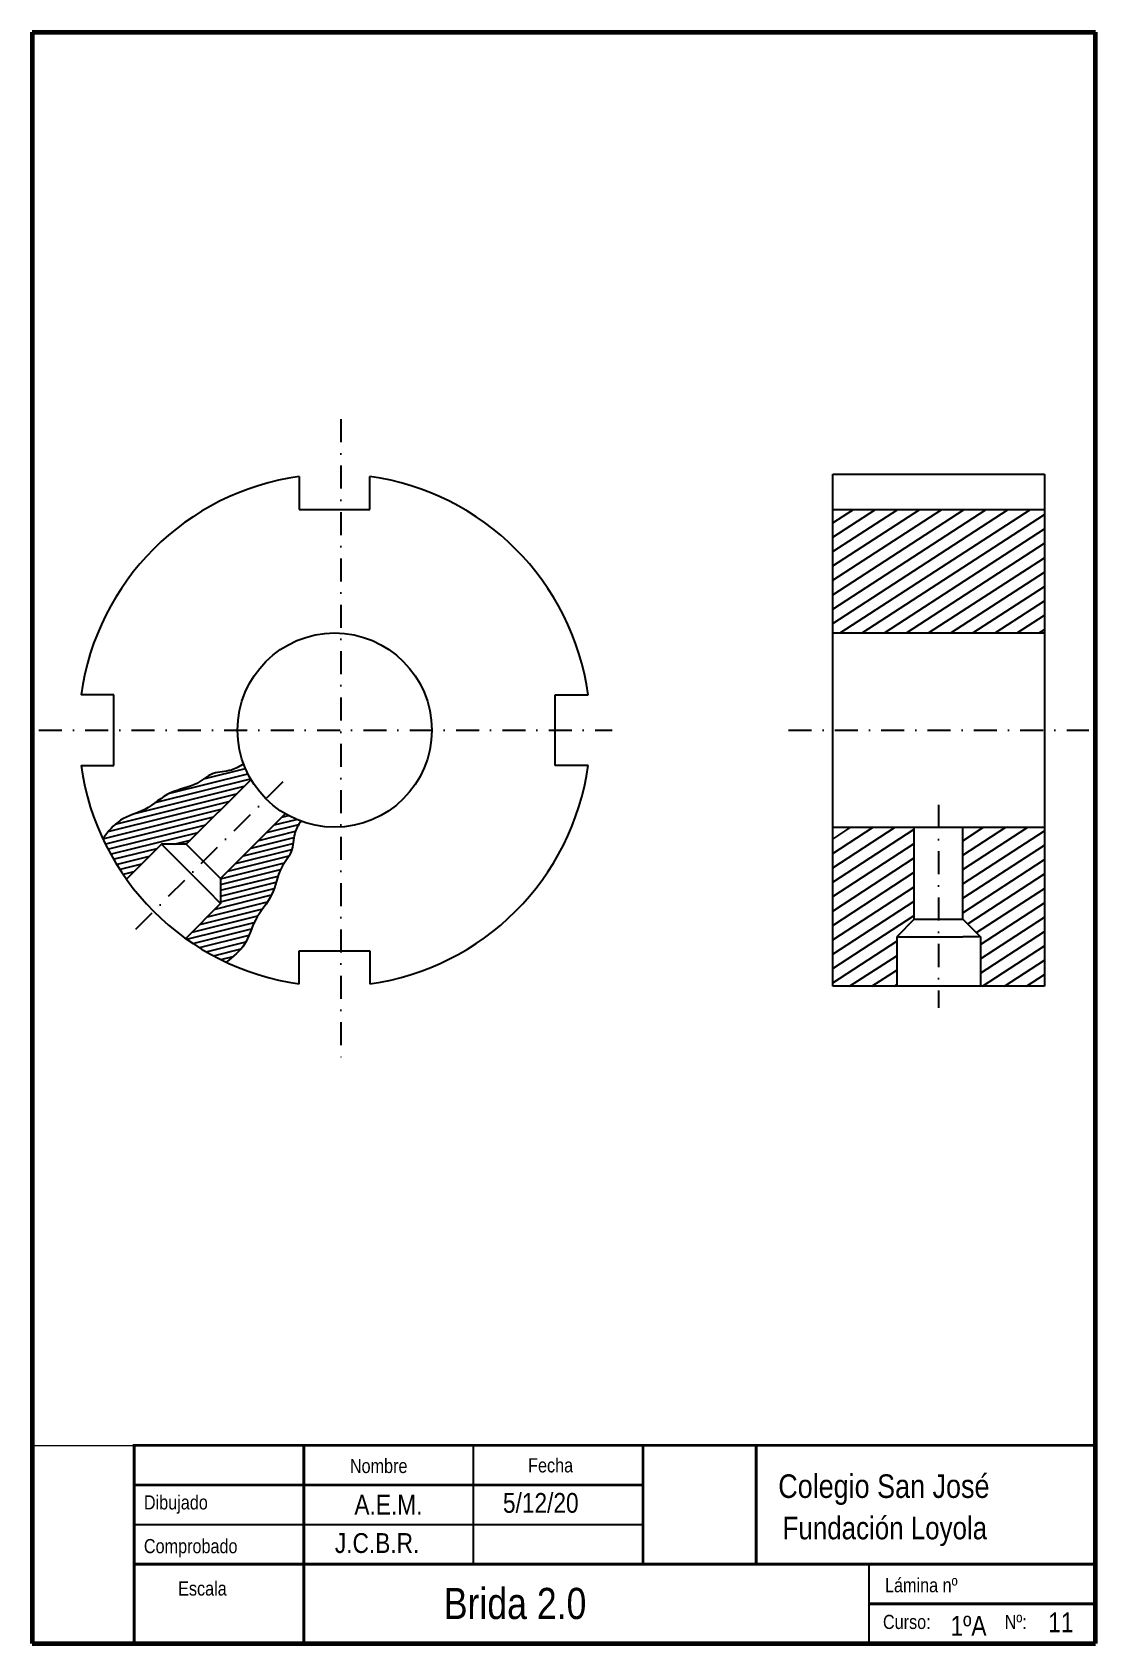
# Paper-space layout 'A4 vertical' of a CAD drawing. Header units: millimetres. Extents: x 10 to 198, y 0 to 285.
# The model-space entities are those that its viewports show. They can reach past a viewport. Long polylines and large blocks are cut down to what shows.
import ezdxf

# ---------------------------------------------------------------- set-up
doc = ezdxf.new("R2010")
doc.units = ezdxf.units.MM
doc.linetypes.add('TRAZO_Y_PUNTO2', pattern=[12.7, 6.35, -3.175, 0, -3.175])
doc.styles.get("Standard").update_dxf_attribs({"font": ''})
doc.styles.get('Standard').set_extended_font_data('Arial Narrow')

msp = doc.modelspace()

# ---------------------------------------------------------------- hatches: boundary and pattern name
h = msp.add_hatch()
h.set_pattern_fill('ANSI31', color=256, scale=0.43, angle=168)
h.set_pattern_definition([(213, (-32.9534, 0), (0.7435684, -1.144995), [])])
h.paths.add_polyline_path([(553.08, 363.26), (529.08, 363.26), (529.08, 349.26), (553.08, 349.26)])
h.paths.add_polyline_path([(538.33, 327.26), (529.08, 327.26), (529.08, 309.26), (536.33, 309.26), (536.33, 314.87), (538.33, 316.87)])
h.paths.add_polyline_path([(553.08, 327.26), (543.83, 327.26), (543.83, 316.87), (545.83, 314.87), (545.83, 309.26), (553.08, 309.26)])
h = msp.add_hatch()
h.set_pattern_fill('ANSI31', color=256, scale=0.2, angle=149)
edge = h.paths.add_edge_path()
edge.add_spline(control_points=[(446.39, 325.97), (447, 326.77), (448.25, 328.35), (451.44, 329.1), (453.82, 331.45), (456.87, 331.82), (458.78, 333.6), (460.85, 333.52), (461.9, 334.16), (462.35, 334.43)], knot_values=[0, 0, 0, 0, 2.919977, 5.905886, 9.380489, 12.543701, 14.70498, 16.794875, 18.341271, 18.341271, 18.341271, 18.341271], degree=3, periodic=0)
edge.add_arc((472.66, 338.26), 11, 200.386, 210.5225)
edge.add_line((463.18, 332.67), (455.86, 325.35))
edge.add_line((455.86, 325.35), (453.03, 325.35))
edge.add_line((453.03, 325.35), (449.07, 321.39))
edge.add_arc((472.66, 338.26), 29, 205.0635, 215.5729, ccw=False)
h = msp.add_hatch()
h.set_pattern_fill('ANSI31', color=256, scale=0.2, angle=149)
edge = h.paths.add_edge_path()
edge.add_spline(control_points=[(460.37, 311.99), (461.16, 312.6), (462.75, 313.86), (463.5, 317.04), (465.84, 319.42), (466.22, 322.47), (468, 324.39), (467.92, 326.45), (468.55, 327.5), (468.82, 327.95)], knot_values=[0, 0, 0, 0, 2.919977, 5.905886, 9.380489, 12.543701, 14.70498, 16.794875, 18.341271, 18.341271, 18.341271, 18.341271], degree=3, periodic=0)
edge.add_arc((472.66, 338.26), 11, 239.4775, 249.614, ccw=False)
edge.add_line((467.07, 328.78), (459.75, 321.47))
edge.add_line((459.75, 321.47), (459.75, 318.64))
edge.add_line((459.75, 318.64), (455.79, 314.67))
edge.add_arc((472.66, 338.26), 29, 234.4271, 244.9365)

# ---------------------------------------------------------------- linework, layer by layer
at = {"linetype": 'TRAZO_Y_PUNTO2'}
for p, q in [((473.35, 373.46), (473.35, 301.08)), ((439.16, 338.26), (504.1, 338.26)), ((524.08, 338.26), (558.08, 338.26)), ((466.79, 332.39), (449.95, 315.55)), ((541.08, 329.8), (541.08, 306.8))]:
    msp.add_line(p, q, dxfattribs=at)
for p, q in [((468.66, 366.98), (468.66, 363.26)), ((476.66, 363.26), (476.66, 366.98)), ((529.08, 338.26), (529.08, 367.26)), ((529.08, 367.26), (553.08, 367.26)), ((553.08, 367.26), (553.08, 309.26)), ((468.66, 363.26), (476.66, 363.26)), ((529.08, 363.26), (553.08, 363.26)), ((529.08, 349.26), (553.08, 349.26)), ((447.66, 342.26), (443.93, 342.26)), ((447.66, 334.26), (447.66, 342.26)), ((497.66, 334.26), (497.66, 342.26)), ((497.66, 342.26), (501.38, 342.26)), ((529.08, 309.26), (529.08, 338.26)), ((443.93, 334.26), (447.66, 334.26)), ((501.38, 334.26), (497.66, 334.26)), ((455.86, 325.35), (463.15, 332.64)), ((459.75, 321.47), (467.07, 328.78)), ((529.08, 327.26), (553.08, 327.26)), ((538.33, 316.87), (538.33, 327.17)), ((543.83, 316.87), (543.83, 327.22)), ((453.03, 325.35), (449.07, 321.39)), ((455.86, 325.35), (453.03, 325.35)), ((453.03, 325.35), (454.45, 323.94)), ((455.86, 325.35), (459.75, 321.47)), ((454.45, 323.94), (458.34, 320.05)), ((459.75, 321.47), (459.75, 318.64)), ((459.75, 318.64), (458.34, 320.05)), ((459.75, 318.64), (455.79, 314.67)), ((538.33, 316.87), (536.33, 314.87)), ((538.33, 316.87), (543.83, 316.87)), ((543.83, 316.87), (545.83, 314.87)), ((536.33, 314.87), (538.33, 314.87)), ((536.33, 314.87), (536.33, 309.26)), ((538.33, 314.87), (543.83, 314.87)), ((545.83, 314.87), (543.83, 314.87)), ((545.83, 314.87), (545.83, 309.26)), ((468.66, 309.54), (468.66, 313.26)), ((468.66, 313.26), (476.66, 313.26)), ((476.66, 313.26), (476.66, 309.54)), ((553.08, 309.26), (529.08, 309.26))]:
    msp.add_line(p, q)
msp.add_circle((472.66, 338.26), 11)
for start, end in [(97.9281, 172.0719), (7.9281, 82.0719), (187.9281, 262.0719), (277.9281, 352.0719)]:
    msp.add_arc((472.66, 338.26), 29, start, end)
for points in [[(462.35, 334.43), (461.9, 334.16), (460.85, 333.52), (458.78, 333.6), (456.87, 331.82), (453.82, 331.45), (451.44, 329.1), (448.25, 328.35), (447, 326.77), (446.39, 325.97)], [(468.82, 327.95), (468.55, 327.5), (467.92, 326.45), (468, 324.39), (466.22, 322.47), (465.84, 319.42), (463.5, 317.04), (462.75, 313.86), (461.16, 312.6), (460.37, 311.99)]]:
    msp.add_open_spline(points, degree=3, knots=[0, 0, 0, 0, 1.546396, 3.636291, 5.79757, 8.960782, 12.435385, 15.421294, 18.341271, 18.341271, 18.341271, 18.341271])

psp = doc.layouts.new('A4 vertical')

# ---------------------------------------------------------------- linework, layer by layer
at = {"lineweight": 60}
for p, q in [((10, 285), (10, 0.2)), ((10, 285), (198.02, 285)), ((198.02, 0.2), (198.02, 285)), ((10, 0.2), (198.02, 0.2))]:
    psp.add_line(p, q, dxfattribs=at)
for p, q in [((28.02, 35.2), (198.02, 35.2)), ((28.02, 0.2), (28.02, 35.2)), ((88.02, 14.2), (88.02, 35.2)), ((118.02, 14.2), (118.02, 35.2)), ((138.02, 14.2), (138.02, 35.2)), ((28.02, 28.2), (118.02, 28.2)), ((28.02, 21.2), (118.02, 21.2)), ((28.02, 14.2), (198.02, 14.2)), ((158.02, 0.2), (158.02, 14.2))]:
    psp.add_line(p, q)
at = {"lineweight": 40}
for p, q in [((58.02, 0.2), (58.02, 35.2)), ((198.02, 7.2), (158.02, 7.2))]:
    psp.add_line(p, q, dxfattribs=at)
for points, const_width in [([(28.02, 0.2), (28.02, 35.2), (198.02, 35.2)], 0.5), ([(118.02, 14.2), (118.02, 35.2)], 0.5), ([(138.02, 14.2), (138.02, 35.2)], 0.5), ([(28.02, 28.2), (118.02, 28.2)], 0.5), ([(158.02, 0.2), (158.02, 14.2)], 0.35)]:
    psp.add_lwpolyline(points, dxfattribs=dict(const_width=const_width))
at = {"lineweight": 40, "const_width": 0.5}
psp.add_lwpolyline([(28.02, 14.2), (198.02, 14.2)], dxfattribs=at)

# ---------------------------------------------------------------- texts
for s, height, p in [('Nombre', 2.5, (66.18, 30.31)), ('Fecha', 2.5, (97.7, 30.42)), ('Colegio San José', 4.1607, (141.94, 25.91)), ('Dibujado', 2.5, (29.75, 23.87)), ('A.E.M.', 3.5, (66.98, 22.96)), ('5/12/20', 3.5, (93.25, 23.28)), ('Fundación Loyola', 4, (142.71, 18.59)), ('Comprobado', 2.5, (29.75, 16.14)), ('J.C.B.R.', 3.5, (63.53, 16.18)), ('Lámina nº', 2.5, (160.82, 9.24)), ('Escala', 2.5, (35.8, 8.65)), ('Brida 2.0', 5.5, (82.79, 4.5)), ('Curso:', 2.5, (160.46, 2.74)), ('1ºA', 3.5, (172.41, 1.56)), ('Nº:', 2.5, (181.98, 2.74)), ('11', 3.5, (189.7, 2.16))]:
    psp.add_text(s, height=height).set_placement(p)

# ---------------------------------------------------------------- viewports
at = {"layer": '0', "view_target_point": (417.79, 265.96)}
psp.add_viewport(center=(104.01, 160.1), size=(188.02, 249.792), view_center_point=(80.83, 71.32), view_height=159.996, dxfattribs=at)

doc.saveas('drawing.dxf')
